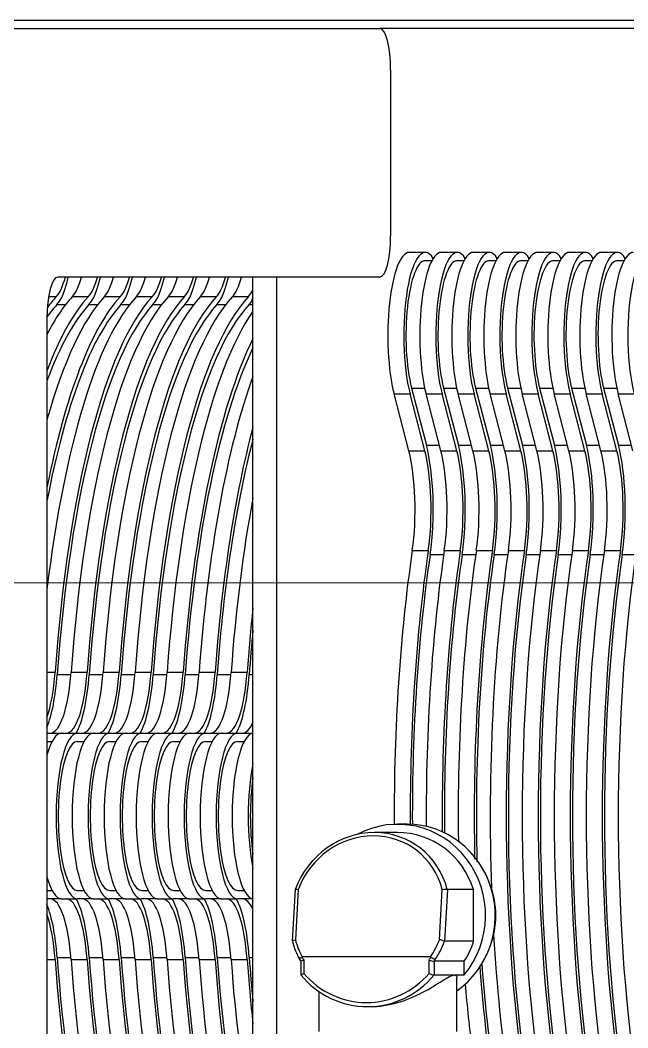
# Model space of a CAD drawing. Header units: millimetres. Extents: x 3795014 to 4300160, y 3869364 to 4016788.
# Drawn here: x 4226457.3 to 4226494, y 3924248.8 to 3924309.5 of the extents above; entities that cross this region are included whole.
import ezdxf

# ---------------------------------------------------------------- set-up
doc = ezdxf.new("R2010")
doc.units = ezdxf.units.MM
doc.linetypes.add('осевая2', pattern=[28.575, 19.05, -3.175, 3.175, -3.175])
doc.layers.add('линия перехода', color=7, linetype='Continuous')
doc.layers.add('оси', color=7, linetype='осевая2', lineweight=13)
doc.layers.add('основная', color=7, linetype='Continuous', lineweight=50)

msp = doc.modelspace()

# ---------------------------------------------------------------- linework, layer by layer
at = {"layer": 'линия перехода', "color": 0, "linetype": 'Continuous', "lineweight": -3}
for p, q in [((4226459.011, 3924292.855), (4226459.478, 3924292.855)), ((4226460.444, 3924292.855), (4226461.41, 3924292.855)), ((4226462.375, 3924292.855), (4226463.341, 3924292.855)), ((4226464.307, 3924292.855), (4226465.273, 3924292.855)), ((4226466.239, 3924292.855), (4226467.205, 3924292.855)), ((4226468.171, 3924292.855), (4226469.136, 3924292.855)), ((4226470.102, 3924292.855), (4226471.068, 3924292.855)), ((4226459.513, 3924292.373), (4226460.033, 3924292.373)), ((4226461.444, 3924292.373), (4226461.965, 3924292.373)), ((4226463.376, 3924292.373), (4226463.897, 3924292.373)), ((4226465.308, 3924292.373), (4226465.828, 3924292.373)), ((4226467.239, 3924292.373), (4226467.76, 3924292.373)), ((4226469.171, 3924292.373), (4226469.692, 3924292.373)), ((4226471.103, 3924292.373), (4226471.341, 3924292.373)), ((4226480.912, 3924287.341), (4226481.703, 3924287.341)), ((4226482.844, 3924287.341), (4226483.635, 3924287.341)), ((4226484.776, 3924287.341), (4226485.567, 3924287.341)), ((4226486.707, 3924287.341), (4226487.498, 3924287.341)), ((4226488.639, 3924287.341), (4226489.43, 3924287.341)), ((4226490.571, 3924287.341), (4226491.362, 3924287.341)), ((4226492.502, 3924287.341), (4226493.293, 3924287.341)), ((4226479.855, 3924286.987), (4226480.821, 3924286.987)), ((4226481.787, 3924286.987), (4226482.752, 3924286.987)), ((4226483.718, 3924286.987), (4226484.684, 3924286.987)), ((4226485.65, 3924286.987), (4226486.616, 3924286.987)), ((4226487.582, 3924286.987), (4226488.547, 3924286.987)), ((4226489.513, 3924286.987), (4226490.479, 3924286.987)), ((4226491.445, 3924286.987), (4226492.411, 3924286.987)), ((4226493.377, 3924286.987), (4226494.342, 3924286.987)), ((4226480.745, 3924283.552), (4226481.711, 3924283.552)), ((4226481.803, 3924283.906), (4226482.585, 3924283.906)), ((4226482.677, 3924283.552), (4226483.643, 3924283.552)), ((4226483.734, 3924283.906), (4226484.517, 3924283.906)), ((4226484.608, 3924283.552), (4226485.574, 3924283.552)), ((4226485.666, 3924283.906), (4226486.449, 3924283.906)), ((4226486.54, 3924283.552), (4226487.506, 3924283.552)), ((4226487.598, 3924283.906), (4226488.38, 3924283.906)), ((4226488.472, 3924283.552), (4226489.438, 3924283.552)), ((4226489.529, 3924283.906), (4226490.312, 3924283.906)), ((4226490.404, 3924283.552), (4226491.369, 3924283.552)), ((4226491.461, 3924283.906), (4226492.244, 3924283.906)), ((4226492.335, 3924283.552), (4226493.301, 3924283.552)), ((4226493.393, 3924283.906), (4226494.175, 3924283.906)), ((4226480.956, 3924277.552), (4226481.922, 3924277.552)), ((4226482.888, 3924277.552), (4226483.854, 3924277.552)), ((4226484.82, 3924277.552), (4226485.785, 3924277.552)), ((4226486.751, 3924277.552), (4226487.717, 3924277.552)), ((4226488.683, 3924277.552), (4226489.649, 3924277.552)), ((4226490.615, 3924277.552), (4226491.58, 3924277.552)), ((4226492.546, 3924277.552), (4226493.512, 3924277.552)), ((4226482.035, 3924277.305), (4226482.852, 3924277.305)), ((4226483.967, 3924277.305), (4226484.784, 3924277.305)), ((4226485.898, 3924277.305), (4226486.715, 3924277.305)), ((4226487.83, 3924277.305), (4226488.647, 3924277.305)), ((4226489.762, 3924277.305), (4226490.579, 3924277.305)), ((4226491.693, 3924277.305), (4226492.511, 3924277.305)), ((4226493.625, 3924277.305), (4226494.442, 3924277.305)), ((4226458.913, 3924270.198), (4226459.401, 3924270.198)), ((4226459.526, 3924270.065), (4226460.357, 3924270.065)), ((4226460.367, 3924270.198), (4226461.333, 3924270.198)), ((4226461.458, 3924270.065), (4226462.289, 3924270.065)), ((4226462.299, 3924270.198), (4226463.265, 3924270.198)), ((4226463.39, 3924270.065), (4226464.221, 3924270.065)), ((4226464.231, 3924270.198), (4226465.196, 3924270.198)), ((4226465.321, 3924270.065), (4226466.152, 3924270.065)), ((4226466.162, 3924270.198), (4226467.128, 3924270.198)), ((4226467.253, 3924270.065), (4226468.084, 3924270.065)), ((4226468.094, 3924270.198), (4226469.06, 3924270.198)), ((4226469.185, 3924270.065), (4226470.016, 3924270.065)), ((4226470.026, 3924270.198), (4226470.991, 3924270.198)), ((4226471.116, 3924270.065), (4226471.341, 3924270.065)), ((4226474.072, 3924257.106), (4226473.9, 3924254.064)), ((4226482.592, 3924254.064), (4226482.765, 3924257.106)), ((4226483.072, 3924257.093), (4226482.895, 3924253.972)), ((4226459.526, 3924252.998), (4226460.357, 3924252.998)), ((4226461.458, 3924252.998), (4226462.289, 3924252.998)), ((4226463.39, 3924252.998), (4226464.221, 3924252.998)), ((4226465.321, 3924252.998), (4226466.152, 3924252.998)), ((4226467.253, 3924252.998), (4226468.084, 3924252.998)), ((4226469.185, 3924252.998), (4226470.016, 3924252.998)), ((4226471.116, 3924252.998), (4226471.341, 3924252.998)), ((4226458.913, 3924252.865), (4226459.401, 3924252.865)), ((4226460.367, 3924252.865), (4226461.333, 3924252.865)), ((4226462.299, 3924252.865), (4226463.265, 3924252.865)), ((4226464.231, 3924252.865), (4226465.196, 3924252.865)), ((4226466.162, 3924252.865), (4226467.128, 3924252.865)), ((4226468.094, 3924252.865), (4226469.06, 3924252.865)), ((4226470.026, 3924252.865), (4226470.991, 3924252.865)), ((4226474.406, 3924252.842), (4226474.406, 3924252.034)), ((4226481.969, 3924252.034), (4226481.969, 3924252.842)), ((4226482.275, 3924252.766), (4226482.275, 3924251.94))]:
    msp.add_line(p, q, dxfattribs=at)
for centre, major_axis, ratio, start_param, end_param in [((4226478.332, 3924255.585), (-2.435, -4.169), 0.93488, 2.396479, 4.886306), ((4226478.332, 3924255.585), (-2.435, -4.169), 0.93488, 5.538072, 5.779733), ((4226478.332, 3924255.585), (-2.435, -4.169), 0.93488, 1.503052, 1.744713), ((4226478.395, 3924255.531), (2.506, 4.414), 0.937175, 4.640471, 4.883878), ((4226478.187, 3924255.531), (0, -4.75), 0.965835, 5.26853, 5.314193), ((4226478.187, 3924255.531), (0, -4.75), 0.965835, 0.968993, 1.014656), ((4226478.252, 3924255.531), (0, -5), 0.965835, 0.984689, 1.009829), ((4226478.187, 3924255.531), (0, 5.25), 0.965835, 2.299843, 3.983342)]:
    msp.add_ellipse(centre, major_axis=major_axis, ratio=ratio, start_param=start_param, end_param=end_param, dxfattribs=at)
at = {"layer": 'оси', "ltscale": 25}
msp.add_line((4217732.732, 3924275.593), (4229531.19, 3924275.593), dxfattribs=at)
at = {"layer": 'основная', "color": 0, "linetype": 'Continuous', "lineweight": -3}
for p, q in [((4226269.165, 3924309.531), (4226655.499, 3924309.531)), ((4226455.673, 3924309.031), (4226478.997, 3924309.031)), ((4226503.445, 3924309.031), (4226478.997, 3924309.031)), ((4226479.645, 3924306.531), (4226479.645, 3924296.531)), ((4226481.737, 3924295.523), (4226480.771, 3924295.523)), ((4226482.138, 3924295.023), (4226481.737, 3924295.023)), ((4226483.669, 3924295.523), (4226482.703, 3924295.523)), ((4226484.07, 3924295.023), (4226483.669, 3924295.023)), ((4226485.6, 3924295.523), (4226484.635, 3924295.523)), ((4226486.001, 3924295.023), (4226485.6, 3924295.023)), ((4226487.532, 3924295.523), (4226486.566, 3924295.523)), ((4226487.933, 3924295.023), (4226487.532, 3924295.023)), ((4226489.464, 3924295.523), (4226488.498, 3924295.523)), ((4226489.865, 3924295.023), (4226489.464, 3924295.023)), ((4226491.395, 3924295.523), (4226490.43, 3924295.523)), ((4226491.796, 3924295.023), (4226491.395, 3924295.023)), ((4226493.327, 3924295.523), (4226492.361, 3924295.523)), ((4226493.728, 3924295.023), (4226493.327, 3924295.023)), ((4226478.997, 3924294.031), (4226459.561, 3924294.031)), ((4226471.341, 3924241.781), (4226471.341, 3924294.031)), ((4226472.79, 3924242.926), (4226472.79, 3924294.031)), ((4226458.913, 3924291.531), (4226458.913, 3924240.781)), ((4226480.912, 3924287.341), (4226481.803, 3924283.906)), ((4226482.844, 3924287.341), (4226483.734, 3924283.906)), ((4226484.776, 3924287.341), (4226485.666, 3924283.906)), ((4226486.707, 3924287.341), (4226487.598, 3924283.906)), ((4226488.639, 3924287.341), (4226489.529, 3924283.906)), ((4226490.571, 3924287.341), (4226491.461, 3924283.906)), ((4226492.502, 3924287.341), (4226493.393, 3924283.906)), ((4226480.745, 3924283.552), (4226479.855, 3924286.987)), ((4226481.711, 3924283.552), (4226480.821, 3924286.987)), ((4226482.677, 3924283.552), (4226481.787, 3924286.987)), ((4226483.643, 3924283.552), (4226482.752, 3924286.987)), ((4226484.608, 3924283.552), (4226483.718, 3924286.987)), ((4226485.574, 3924283.552), (4226484.684, 3924286.987)), ((4226486.54, 3924283.552), (4226485.65, 3924286.987)), ((4226487.506, 3924283.552), (4226486.616, 3924286.987)), ((4226488.472, 3924283.552), (4226487.582, 3924286.987)), ((4226489.438, 3924283.552), (4226488.547, 3924286.987)), ((4226490.404, 3924283.552), (4226489.513, 3924286.987)), ((4226491.369, 3924283.552), (4226490.479, 3924286.987)), ((4226492.335, 3924283.552), (4226491.445, 3924286.987)), ((4226493.301, 3924283.552), (4226492.411, 3924286.987)), ((4226494.267, 3924283.552), (4226493.377, 3924286.987)), ((4226458.913, 3924266.531), (4226459.791, 3924266.531)), ((4226459.791, 3924266.531), (4226460.757, 3924266.531)), ((4226460.757, 3924266.531), (4226461.723, 3924266.531)), ((4226461.723, 3924266.531), (4226462.689, 3924266.531)), ((4226462.689, 3924266.531), (4226463.654, 3924266.531)), ((4226463.654, 3924266.531), (4226464.62, 3924266.531)), ((4226464.62, 3924266.531), (4226465.586, 3924266.531)), ((4226465.586, 3924266.531), (4226466.552, 3924266.531)), ((4226466.552, 3924266.531), (4226467.518, 3924266.531)), ((4226467.518, 3924266.531), (4226468.484, 3924266.531)), ((4226468.484, 3924266.531), (4226469.449, 3924266.531)), ((4226469.449, 3924266.531), (4226470.415, 3924266.531)), ((4226470.415, 3924266.531), (4226471.341, 3924266.531)), ((4226458.913, 3924266.031), (4226459.226, 3924266.031)), ((4226460.757, 3924266.031), (4226461.158, 3924266.031)), ((4226462.689, 3924266.031), (4226463.09, 3924266.031)), ((4226464.62, 3924266.031), (4226465.021, 3924266.031)), ((4226466.552, 3924266.031), (4226466.953, 3924266.031)), ((4226468.484, 3924266.031), (4226468.885, 3924266.031)), ((4226470.415, 3924266.031), (4226470.816, 3924266.031)), ((4226480.649, 3924261.031), (4226480.066, 3924261.031)), ((4226480.066, 3924260.531), (4226478.665, 3924260.531)), ((4226458.913, 3924257.031), (4226459.226, 3924257.031)), ((4226460.757, 3924257.031), (4226461.158, 3924257.031)), ((4226462.689, 3924257.031), (4226463.09, 3924257.031)), ((4226464.62, 3924257.031), (4226465.021, 3924257.031)), ((4226466.552, 3924257.031), (4226466.953, 3924257.031)), ((4226468.484, 3924257.031), (4226468.885, 3924257.031)), ((4226470.415, 3924257.031), (4226470.816, 3924257.031)), ((4226473.888, 3924257.103), (4226473.711, 3924253.988)), ((4226483.067, 3924257.094), (4226483.072, 3924257.093)), ((4226484.654, 3924257.093), (4226483.072, 3924257.093)), ((4226484.654, 3924253.97), (4226484.654, 3924257.093)), ((4226459.791, 3924256.531), (4226458.913, 3924256.531)), ((4226459.791, 3924256.531), (4226460.757, 3924256.531)), ((4226461.723, 3924256.531), (4226460.757, 3924256.531)), ((4226461.723, 3924256.531), (4226462.689, 3924256.531)), ((4226463.654, 3924256.531), (4226462.689, 3924256.531)), ((4226463.654, 3924256.531), (4226464.62, 3924256.531)), ((4226465.586, 3924256.531), (4226464.62, 3924256.531)), ((4226465.586, 3924256.531), (4226466.552, 3924256.531)), ((4226467.518, 3924256.531), (4226466.552, 3924256.531)), ((4226467.518, 3924256.531), (4226468.484, 3924256.531)), ((4226469.449, 3924256.531), (4226468.484, 3924256.531)), ((4226469.449, 3924256.531), (4226470.415, 3924256.531)), ((4226471.341, 3924256.531), (4226470.415, 3924256.531)), ((4226473.724, 3924253.97), (4226473.719, 3924253.972)), ((4226482.895, 3924253.972), (4226482.899, 3924253.97)), ((4226484.654, 3924253.97), (4226482.899, 3924253.97)), ((4226482.056, 3924253.031), (4226474.319, 3924253.031)), ((4226474.152, 3924252.879), (4226474.222, 3924252.768)), ((4226474.22, 3924252.769), (4226474.22, 3924251.944)), ((4226484.089, 3924252.766), (4226482.275, 3924252.766)), ((4226484.089, 3924251.94), (4226484.089, 3924252.766)), ((4226482.275, 3924251.94), (4226483.506, 3924251.94)), ((4226483.506, 3924251.94), (4226484.089, 3924251.94)), ((4226483.649, 3924248.531), (4226483.649, 3924251.774)), ((4226475.318, 3924250.947), (4226475.318, 3924248.531)), ((4226478.252, 3924250.031), (4226478.407, 3924250.031))]:
    msp.add_line(p, q, dxfattribs=at)
for centre, radius, start, end in [((4226482.486, 3924253.173), 0.897, 62.8999, 83.20474), ((4226474.317, 3924252.982), 0.0494, 88.22297, 122.22076), ((4226482.057, 3924252.98), 0.051, 58.33737, 91.2189), ((4226483.46, 3924255.055), 2.454, 235.87926, 242.87077), ((4226482.546, 3924254.501), 1.756, 250.81871, 261.13301), ((4226482.56, 3924253.411), 1.498, 246.77605, 259.05363)]:
    msp.add_arc(centre, radius, start, end, dxfattribs=at)
for centre, major_axis, ratio, start_param, end_param in [((4226478.997, 3924306.531), (0, 2.5), 0.259156, 4.712389, 6.283185), ((4226478.997, 3924296.531), (0, 2.5), 0.259156, 3.141593, 4.712389), ((4226481.737, 3924290.523), (0, -5), 0.259156, 2.759692, 5.497787), ((4226483.669, 3924290.523), (0, -5), 0.259156, 2.759692, 5.497787), ((4226485.6, 3924290.523), (0, -5), 0.259156, 2.759692, 5.497787), ((4226487.532, 3924290.523), (0, -5), 0.259156, 2.759692, 5.497787), ((4226489.464, 3924290.523), (0, -5), 0.259156, 2.759692, 5.497787), ((4226491.395, 3924290.523), (0, -5), 0.259156, 2.759692, 5.497787), ((4226493.327, 3924290.523), (0, -5), 0.259156, 2.759692, 5.497787), ((4226495.259, 3924290.523), (0, -5), 0.259156, 2.759692, 5.497787), ((4226480.771, 3924290.523), (0, -5), 0.259156, 3.141593, 5.497787), ((4226481.737, 3924290.523), (0, -4.5), 0.259156, 3.141593, 5.497787), ((4226482.703, 3924290.523), (0, -5), 0.259156, 3.141593, 5.497787), ((4226483.669, 3924290.523), (0, -4.5), 0.259156, 3.141593, 5.497787), ((4226484.635, 3924290.523), (0, -5), 0.259156, 3.141593, 5.497787), ((4226485.6, 3924290.523), (0, -4.5), 0.259156, 3.141593, 5.497787), ((4226486.566, 3924290.523), (0, -5), 0.259156, 3.141593, 5.497787), ((4226487.532, 3924290.523), (0, -4.5), 0.259156, 3.141593, 5.497787), ((4226488.498, 3924290.523), (0, -5), 0.259156, 3.141593, 5.497787), ((4226489.464, 3924290.523), (0, -4.5), 0.259156, 3.141593, 5.497787), ((4226490.43, 3924290.523), (0, -5), 0.259156, 3.141593, 5.497787), ((4226491.395, 3924290.523), (0, -4.5), 0.259156, 3.141593, 5.497787), ((4226492.361, 3924290.523), (0, -5), 0.259156, 3.141593, 5.497787), ((4226493.327, 3924290.523), (0, -4.5), 0.259156, 3.141593, 5.497787), ((4226494.293, 3924290.523), (0, -5), 0.259156, 3.141593, 5.497787), ((4226459.561, 3924291.531), (0, 2.5), 0.259156, 0, 1.570796), ((4226459.132, 3924297.673), (0, -5), 0.259156, 0.269933, 0.754789), ((4226459.132, 3924297.673), (0, -5.5), 0.259156, 0.269933, 0.84705), ((4226460.098, 3924297.673), (0, -5), 0.259156, 0.269933, 0.754789), ((4226461.064, 3924297.673), (0, -5), 0.259156, 0.269933, 0.754789), ((4226461.064, 3924297.673), (0, 5.5), 0.259156, 3.411525, 3.988643), ((4226462.03, 3924297.673), (0, -5), 0.259156, 0.269933, 0.754789), ((4226462.996, 3924297.673), (0, -5), 0.259156, 0.269933, 0.754789), ((4226462.996, 3924297.673), (0, -5.5), 0.259156, 0.269933, 0.84705), ((4226463.962, 3924297.673), (0, -5), 0.259156, 0.269933, 0.754789), ((4226464.927, 3924297.673), (0, -5), 0.259156, 0.269933, 0.754789), ((4226464.927, 3924297.673), (0, 5.5), 0.259156, 3.411525, 3.988643), ((4226465.893, 3924297.673), (0, -5), 0.259156, 0.269933, 0.754789), ((4226466.859, 3924297.673), (0, -5), 0.259156, 0.269933, 0.754789), ((4226466.859, 3924297.673), (0, 5.5), 0.259156, 3.411525, 3.988643), ((4226467.825, 3924297.673), (0, -5), 0.259156, 0.269933, 0.754789), ((4226468.791, 3924297.673), (0, -5), 0.259156, 0.269933, 0.754789), ((4226468.791, 3924297.673), (0, 5.5), 0.259156, 3.411525, 3.988643), ((4226469.757, 3924297.673), (0, -5), 0.259156, 0.269933, 0.754789), ((4226470.722, 3924297.673), (0, -5), 0.259156, 0.269933, 0.497432), ((4226466.553, 3924261.531), (0, 32.5), 0.259156, 0.269933, 1.136452), ((4226465.587, 3924261.531), (0, 32.5), 0.259156, 0.269933, 0.914855), ((4226464.622, 3924261.531), (0, 32.5), 0.259156, 0.269933, 0.744769), ((4226463.656, 3924261.531), (0, 32.5), 0.259156, 0.269933, 0.598168), ((4226462.69, 3924261.531), (0, 32.5), 0.259156, 0.269933, 0.465039), ((4226461.724, 3924261.531), (0, 32.5), 0.259156, 0.269933, 0.33735), ((4226467.519, 3924261.531), (0, 32.5), 0.259156, 0.269933, 1.300864), ((4226468.485, 3924261.531), (0, 32.5), 0.259156, 0.269933, 1.300864), ((4226469.451, 3924261.531), (0, 32.5), 0.259156, 0.269933, 1.300864), ((4226470.417, 3924261.531), (0, 32.5), 0.259156, 0.269933, 1.300864), ((4226471.382, 3924261.531), (0, 32.5), 0.259156, 0.269933, 1.300864), ((4226472.348, 3924261.531), (0, 32.5), 0.259156, 0.269933, 1.300864), ((4226473.314, 3924261.531), (0, 32.5), 0.259156, 0.269933, 1.300864), ((4226470.722, 3924297.673), (0, -5.5), 0.259156, 0.269933, 0.448697), ((4226465.587, 3924261.531), (0, 32), 0.259156, 0.269933, 0.935434), ((4226463.656, 3924261.531), (0, 32), 0.259156, 0.269933, 0.608855), ((4226461.724, 3924261.531), (0, 32), 0.259156, 0.269933, 0.34578), ((4226467.519, 3924261.531), (0, 32), 0.259156, 0.269933, 1.300864), ((4226469.451, 3924261.531), (0, 32), 0.259156, 0.269933, 1.300864), ((4226471.382, 3924261.531), (0, 32), 0.259156, 0.269933, 1.300864), ((4226473.314, 3924261.531), (0, 32), 0.259156, 0.269933, 1.300864), ((4226474.28, 3924261.531), (0, 32.5), 0.259156, 0.356454, 1.300864), ((4226475.246, 3924261.531), (0, 32.5), 0.259156, 0.482083, 1.300864), ((4226475.246, 3924261.531), (0, 32), 0.259156, 0.490277, 1.300864), ((4226476.212, 3924261.531), (0, 32.5), 0.259156, 0.616641, 1.300864), ((4226477.177, 3924261.531), (0, 32.5), 0.259156, 0.765601, 1.300864), ((4226477.177, 3924261.531), (0, 32), 0.259156, 0.78073, 1.300864), ((4226479.829, 3924280.017), (0, -5), 0.259156, 1.055331, 2.356194), ((4226480.795, 3924280.017), (0, -5), 0.259156, 1.055331, 2.356194), ((4226480.795, 3924280.017), (0, 5.5), 0.259156, 4.196924, 5.497787), ((4226481.761, 3924280.017), (0, -5), 0.259156, 1.055331, 2.356194), ((4226482.726, 3924280.017), (0, -5), 0.259156, 1.055331, 2.356194), ((4226482.726, 3924280.017), (0, 5.5), 0.259156, 4.196924, 5.497787), ((4226483.692, 3924280.017), (0, -5), 0.259156, 1.055331, 2.356194), ((4226484.658, 3924280.017), (0, -5), 0.259156, 1.055331, 2.356194), ((4226484.658, 3924280.017), (0, 5.5), 0.259156, 4.196924, 5.497787), ((4226485.624, 3924280.017), (0, -5), 0.259156, 1.055331, 2.356194), ((4226486.59, 3924280.017), (0, -5), 0.259156, 1.055331, 2.356194), ((4226486.59, 3924280.017), (0, 5.5), 0.259156, 4.196924, 5.497787), ((4226487.556, 3924280.017), (0, -5), 0.259156, 1.055331, 2.356194), ((4226488.521, 3924280.017), (0, -5), 0.259156, 1.055331, 2.356194), ((4226488.521, 3924280.017), (0, 5.5), 0.259156, 4.196924, 5.497787), ((4226489.487, 3924280.017), (0, -5), 0.259156, 1.055331, 2.356194), ((4226490.453, 3924280.017), (0, -5), 0.259156, 1.055331, 2.356194), ((4226490.453, 3924280.017), (0, 5.5), 0.259156, 4.196924, 5.497787), ((4226491.419, 3924280.017), (0, -5), 0.259156, 1.055331, 2.356194), ((4226492.385, 3924280.017), (0, -5), 0.259156, 1.055331, 2.356194), ((4226492.385, 3924280.017), (0, 5.5), 0.259156, 4.196924, 5.497787), ((4226478.143, 3924261.531), (0, 32.5), 0.259156, 0.940143, 1.300864), ((4226488.284, 3924261.531), (0, -32.5), 0.259156, 4.196924, 4.727898), ((4226489.25, 3924261.531), (0, -32.5), 0.259156, 4.196924, 4.727871), ((4226490.216, 3924261.531), (0, -32.5), 0.259156, 4.196924, 4.731758), ((4226491.182, 3924261.531), (0, -32.5), 0.259156, 4.196924, 4.741751), ((4226492.148, 3924261.531), (0, -32.5), 0.259156, 4.196924, 4.759257), ((4226493.114, 3924261.531), (0, -32.5), 0.259156, 4.196924, 4.792814), ((4226494.079, 3924261.531), (0, -32.5), 0.259156, 4.196924, 4.847298), ((4226495.045, 3924261.531), (0, -32.5), 0.259156, 4.196924, 5.227854), ((4226496.011, 3924261.531), (0, -32.5), 0.259156, 4.196924, 5.227854), ((4226496.977, 3924261.531), (0, -32.5), 0.259156, 4.196924, 5.227854), ((4226497.943, 3924261.531), (0, -32.5), 0.259156, 4.196924, 5.227854), ((4226498.909, 3924261.531), (0, -32.5), 0.259156, 4.196924, 5.227854), ((4226499.875, 3924261.531), (0, -32.5), 0.259156, 4.196924, 5.227854), ((4226500.84, 3924261.531), (0, -32.5), 0.259156, 4.196924, 5.227854), ((4226501.806, 3924261.531), (0, -32.5), 0.259156, 4.196924, 5.227854), ((4226489.25, 3924261.531), (0, 32), 0.259156, 1.055331, 1.586713), ((4226491.182, 3924261.531), (0, 32), 0.259156, 1.055331, 1.602512), ((4226493.114, 3924261.531), (0, 32), 0.259156, 1.055331, 1.657381), ((4226495.045, 3924261.531), (0, 32), 0.259156, 1.055331, 2.086262), ((4226496.977, 3924261.531), (0, 32), 0.259156, 1.055331, 2.086262), ((4226498.909, 3924261.531), (0, 32), 0.259156, 1.055331, 2.086262), ((4226500.84, 3924261.531), (0, 32), 0.259156, 1.055331, 2.086262), ((4226479.109, 3924261.531), (0, 32.5), 0.259156, 1.174028, 1.300864), ((4226479.109, 3924261.531), (0, 32), 0.259156, 1.213157, 1.300864), ((4226458.153, 3924271.531), (0, -5), 0.259156, 0.626849, 1.300864), ((4226458.153, 3924271.531), (0, 5.5), 0.259156, 3.704052, 4.442456), ((4226459.118, 3924271.531), (0, -5), 0.259156, 0, 1.300864), ((4226460.084, 3924271.531), (0, -5), 0.259156, 0, 1.300864), ((4226460.084, 3924271.531), (0, 5.5), 0.259156, 3.571292, 4.442456), ((4226461.05, 3924271.531), (0, -5), 0.259156, 0, 1.300864), ((4226462.016, 3924271.531), (0, -5), 0.259156, 0, 1.300864), ((4226462.016, 3924271.531), (0, 5.5), 0.259156, 3.571292, 4.442456), ((4226462.982, 3924271.531), (0, -5), 0.259156, 0, 1.300864), ((4226463.948, 3924271.531), (0, -5), 0.259156, 0, 1.300864), ((4226463.948, 3924271.531), (0, 5.5), 0.259156, 3.571292, 4.442456), ((4226464.913, 3924271.531), (0, -5), 0.259156, 0, 1.300864), ((4226465.879, 3924271.531), (0, -5), 0.259156, 0, 1.300864), ((4226465.879, 3924271.531), (0, 5.5), 0.259156, 3.571292, 4.442456), ((4226466.845, 3924271.531), (0, -5), 0.259156, 0, 1.300864), ((4226467.811, 3924271.531), (0, -5), 0.259156, 0, 1.300864), ((4226467.811, 3924271.531), (0, 5.5), 0.259156, 3.571292, 4.442456), ((4226468.777, 3924271.531), (0, -5), 0.259156, 0, 1.300864), ((4226469.743, 3924271.531), (0, -5), 0.259156, 0, 1.300864), ((4226469.743, 3924271.531), (0, 5.5), 0.259156, 3.571292, 4.442456), ((4226470.708, 3924271.531), (0, -5), 0.259156, 0, 0.509799), ((4226459.791, 3924261.531), (0, -5), 0.259156, 3.141593, 3.886534), ((4226460.757, 3924261.531), (0, -5), 0.259156, 3.141593, 6.283185), ((4226461.723, 3924261.531), (0, -5), 0.259156, 3.141593, 6.283185), ((4226462.689, 3924261.531), (0, -5), 0.259156, 3.141593, 6.283185), ((4226463.654, 3924261.531), (0, -5), 0.259156, 3.141593, 6.283185), ((4226464.62, 3924261.531), (0, -5), 0.259156, 3.141593, 6.283185), ((4226465.586, 3924261.531), (0, -5), 0.259156, 3.141593, 6.283185), ((4226466.552, 3924261.531), (0, -5), 0.259156, 3.141593, 6.283185), ((4226467.518, 3924261.531), (0, -5), 0.259156, 3.141593, 6.283185), ((4226468.484, 3924261.531), (0, -5), 0.259156, 3.141593, 6.283185), ((4226469.449, 3924261.531), (0, -5), 0.259156, 3.141593, 6.283185), ((4226470.415, 3924261.531), (0, -5), 0.259156, 3.141593, 6.283185), ((4226471.381, 3924261.531), (0, -5), 0.259156, 3.172751, 6.252027), ((4226460.757, 3924261.531), (0, 4.5), 0.259156, 0, 3.141593), ((4226462.689, 3924261.531), (0, 4.5), 0.259156, 0, 3.141593), ((4226464.62, 3924261.531), (0, 4.5), 0.259156, 0, 3.141593), ((4226466.552, 3924261.531), (0, 4.5), 0.259156, 0, 3.141593), ((4226468.484, 3924261.531), (0, 4.5), 0.259156, 0, 3.141593), ((4226470.415, 3924261.531), (0, 4.5), 0.259156, 0, 3.141593), ((4226472.347, 3924261.531), (0, -5), 0.259156, 4.030721, 5.394057), ((4226472.347, 3924261.531), (0, 4.5), 0.259156, 1.040788, 2.100804), ((4226480.066, 3924255.531), (0, -5.5), 0.965835, 0.859266, 3.619525), ((4226480.649, 3924255.531), (0, -5.5), 0.965835, 0.599969, 3.141593), ((4226478.395, 3924255.531), (-2.506, -4.414), 0.937175, 2.377763, 4.88352), ((4226480.066, 3924255.531), (0, -5), 0.965835, 1.888357, 3.141593), ((4226459.791, 3924261.531), (0, -5), 0.259156, 5.538244, 6.283185), ((4226481.168, 3924255.531), (0, 5), 0.965835, 4.321662, 5.103116), ((4226458.153, 3924251.531), (0, 5.5), 0.259156, 4.982322, 5.720726), ((4226459.118, 3924251.531), (0, -5), 0.259156, 1.840729, 3.141593), ((4226460.084, 3924251.531), (0, -5), 0.259156, 1.840729, 3.141593), ((4226460.084, 3924251.531), (0, 5.5), 0.259156, 4.982322, 5.853486), ((4226461.05, 3924251.531), (0, -5), 0.259156, 1.840729, 3.141593), ((4226462.016, 3924251.531), (0, -5), 0.259156, 1.840729, 3.141593), ((4226462.016, 3924251.531), (0, 5.5), 0.259156, 4.982322, 5.853486), ((4226462.982, 3924251.531), (0, -5), 0.259156, 1.840729, 3.141593), ((4226463.948, 3924251.531), (0, -5), 0.259156, 1.840729, 3.141593), ((4226463.948, 3924251.531), (0, 5.5), 0.259156, 4.982322, 5.853486), ((4226464.913, 3924251.531), (0, -5), 0.259156, 1.840729, 3.141593), ((4226465.879, 3924251.531), (0, -5), 0.259156, 1.840729, 3.141593), ((4226465.879, 3924251.531), (0, 5.5), 0.259156, 4.982322, 5.853486), ((4226466.845, 3924251.531), (0, -5), 0.259156, 1.840729, 3.141593), ((4226467.811, 3924251.531), (0, -5), 0.259156, 1.840729, 3.141593), ((4226467.811, 3924251.531), (0, 5.5), 0.259156, 4.982322, 5.853486), ((4226468.777, 3924251.531), (0, -5), 0.259156, 1.840729, 3.141593), ((4226469.743, 3924251.531), (0, -5), 0.259156, 1.840729, 3.141593), ((4226469.743, 3924251.531), (0, 5.5), 0.259156, 4.982322, 5.853486), ((4226470.708, 3924251.531), (0, -5), 0.259156, 2.631794, 3.141593), ((4226458.153, 3924251.531), (0, -5), 0.259156, 1.840729, 2.514744), ((4226494.079, 3924261.531), (0, -32.5), 0.259156, -1.348532, -1.055331), ((4226478.395, 3924255.531), (-2.506, -4.414), 0.937175, 5.518998, 5.762405), ((4226480.066, 3924255.531), (0, -5), 0.965835, 0.984689, 1.253236), ((4226467.519, 3924261.531), (0, -32), 0.259156, -1.300864, -0.865266), ((4226469.451, 3924261.531), (0, -32), 0.259156, -1.300864, -0.865266), ((4226471.382, 3924261.531), (0, -32), 0.259156, -1.300864, -0.865266), ((4226473.314, 3924261.531), (0, -32), 0.259156, -1.300864, -0.865266), ((4226475.246, 3924261.531), (0, -32), 0.259156, -1.300864, -0.880631), ((4226477.177, 3924261.531), (0, -32), 0.259156, -1.300864, -0.905633), ((4226479.109, 3924261.531), (0, -32), 0.259156, -1.300864, -1.213157), ((4226467.519, 3924261.531), (0, -32.5), 0.259156, -1.300864, -0.878299), ((4226468.485, 3924261.531), (0, -32.5), 0.259156, -1.300864, -0.878299), ((4226469.451, 3924261.531), (0, -32.5), 0.259156, -1.300864, -0.878299), ((4226470.417, 3924261.531), (0, -32.5), 0.259156, -1.300864, -0.878299), ((4226471.382, 3924261.531), (0, -32.5), 0.259156, -1.300864, -0.878299), ((4226472.348, 3924261.531), (0, -32.5), 0.259156, -1.300864, -0.878299), ((4226473.314, 3924261.531), (0, -32.5), 0.259156, -1.300864, -0.878299), ((4226474.28, 3924261.531), (0, -32.5), 0.259156, -1.300864, -0.878299), ((4226475.246, 3924261.531), (0, -32.5), 0.259156, -1.300864, -0.884553), ((4226476.212, 3924261.531), (0, -32.5), 0.259156, -1.300864, -0.917448), ((4226477.177, 3924261.531), (0, -32.5), 0.259156, -1.300864, -0.917645), ((4226478.143, 3924261.531), (0, -32.5), 0.259156, -1.300864, -0.940143), ((4226479.109, 3924261.531), (0, -32.5), 0.259156, -1.300864, -1.174028), ((4226493.114, 3924261.531), (0, -32.5), 0.259156, -1.289784, -1.055331), ((4226493.114, 3924261.531), (0, 32), 0.259156, -4.432549, -4.196924), ((4226478.252, 3924255.531), (0, 5.5), 0.965835, 2.282326, 4.000859), ((4226492.148, 3924261.531), (0, -32.5), 0.259156, -1.253477, -1.122974)]:
    msp.add_ellipse(centre, major_axis=major_axis, ratio=ratio, start_param=start_param, end_param=end_param, dxfattribs=at)
for points, knots in [([(4226473.888, 3924257.104), (4226473.889, 3924257.111), (4226473.902, 3924257.116), (4226473.959, 3924257.12), (4226474.013, 3924257.115), (4226474.072, 3924257.106)], [0.1327748, 0.1327748, 0.1327748, 0.1327748, 0.5, 0.5, 1, 1, 1, 1]), ([(4226482.765, 3924257.106), (4226482.825, 3924257.115), (4226482.892, 3924257.12), (4226483.003, 3924257.116), (4226483.047, 3924257.107), (4226483.067, 3924257.094)], [0, 0, 0, 0, 0.5, 0.5, 1, 1, 1, 1]), ([(4226473.719, 3924253.972), (4226473.702, 3924253.986), (4226473.713, 3924254.004), (4226473.78, 3924254.038), (4226473.837, 3924254.054), (4226473.9, 3924254.064)], [0, 0, 0, 0, 0.5, 0.5, 1, 1, 1, 1]), ([(4226474.151, 3924252.879), (4226474.146, 3924252.888), (4226474.152, 3924252.904), (4226474.192, 3924252.952), (4226474.237, 3924252.989), (4226474.291, 3924253.024)], [0.1430154, 0.1430154, 0.1430154, 0.1430154, 0.5, 0.5, 1, 1, 1, 1]), ([(4226474.221, 3924252.768), (4226474.219, 3924252.771), (4226474.231, 3924252.778), (4226474.288, 3924252.803), (4226474.344, 3924252.823), (4226474.406, 3924252.842)], [0.1374104, 0.1374104, 0.1374104, 0.1374104, 0.5, 0.5, 1, 1, 1, 1]), ([(4226474.221, 3924251.943), (4226474.221, 3924251.948), (4226474.233, 3924251.956), (4226474.289, 3924251.986), (4226474.345, 3924252.01), (4226474.406, 3924252.034)], [0.1617539, 0.1617539, 0.1617539, 0.1617539, 0.5, 0.5, 1, 1, 1, 1]), ([(4226478.403, 3924250.031), (4226478.956, 3924250.031), (4226479.533, 3924250.124), (4226480.618, 3924250.439), (4226481.128, 3924250.659), (4226482.036, 3924251.131), (4226482.429, 3924251.381), (4226483.093, 3924251.791), (4226483.356, 3924251.94), (4226483.506, 3924251.94)], [0.5006524, 0.5006524, 0.5006524, 0.5006524, 0.625, 0.625, 0.75, 0.75, 0.875, 0.875, 1, 1, 1, 1])]:
    msp.add_open_spline(points, degree=3, knots=knots, dxfattribs=at)
msp.add_open_spline([(4226483.506, 3924251.94), (4226483.603, 3924251.94), (4226483.648, 3924251.878), (4226483.648, 3924251.78)], degree=3, dxfattribs=at)

doc.saveas('drawing.dxf')
